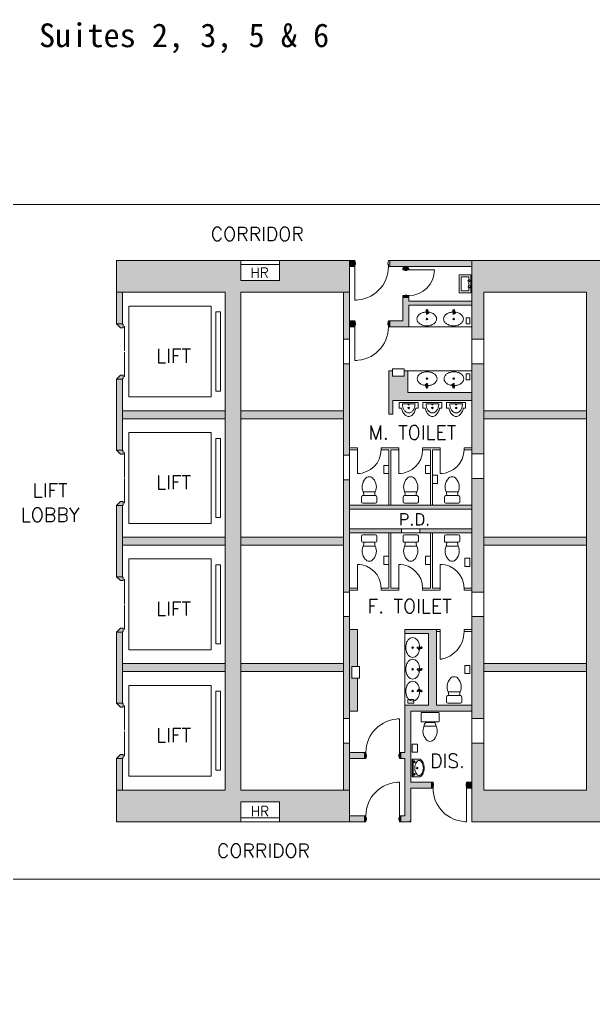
# Model space of a CAD drawing. Header units: millimetres. Extents: x 285006 to 3037698, y -2820855 to 192241.
# Drawn here: x 322630 to 337158, y 152907 to 177779 of the extents above; entities that cross this region are included whole.
import ezdxf
from ezdxf.enums import TextEntityAlignment as Align

# ---------------------------------------------------------------- set-up
doc = ezdxf.new("R2010")
doc.units = ezdxf.units.MM
for name, color, linetype, lineweight in [('01-Text', 7, 'Continuous', 5), ('01-Toilet', 7, 'Continuous', 5), ('01-Wall Hatch', 9, 'Continuous', 5), ('ADS-A1', 7, 'Continuous', 5), ('ADS-A5', 7, 'Continuous', 5), ('AFL-A1', 7, 'Continuous', 5), ('AHT-C', 7, 'Continuous', 5), ('APD-A1', 7, 'Continuous', 5), ('AST-A2', 7, 'Continuous', 5), ('AWP-A1', 7, 'Continuous', 5), ('AWP-A2', 7, 'Continuous', 5), ('Suite', 7, 'Continuous', 15), ('WINDOW-1500$0$AFL-A1', 7, 'Continuous', 5)]:
    doc.layers.add(name, color=color, linetype=linetype, lineweight=lineweight)
doc.styles.add('TXT3', font='romans.shx', dxfattribs={"height": 270})

# ---------------------------------------------------------------- blocks, each defined once
blk = doc.blocks.new('A$C19C8596E')
at = {"layer": 'APD-A1'}
for p, q in [((216, 303, 0), (231, 304, 0)), ((255, 329, 0), (255, 344, 0)), ((257, 264, 0), (256, 279, 0)), ((281, 305, 0), (296, 305, 0)), ((220, 153, 0), (235, 154, 0)), ((259, 179, 0), (259, 194, 0)), ((261, 114, 0), (260, 129, 0)), ((285, 155, 0), (300, 155, 0))]:
    blk.add_line(p, q, dxfattribs=at)
at = {"layer": 'APD-A1', "elevation": 0}
for points in [[(300, 0), (0, 0), (0, 450), (300, 450)], [(250, 50), (50, 50), (50, 400), (250, 400)]]:
    blk.add_lwpolyline(points, close=True, dxfattribs=at)
at = {"layer": 'APD-A1'}
for centre in [(256, 304, 0), (260, 154, 0)]:
    blk.add_circle(centre, 25, dxfattribs=at)
blk = doc.blocks.new('BASIN')
at = {"layer": 'APD-A1'}
for p, q in [((-19, 228), (-45, 155)), ((-18, 212), (-34, 171)), ((-30, 141), (-29, 141)), ((-24, 157), (-23, 156)), ((14, 14), (-14, -14)), ((14, -14), (-14, 14)), ((-9, 143), (19, 215)), ((-8, 161), (7, 203))]:
    blk.add_line(p, q, dxfattribs=at)
for points in [[(5, -172, -0.07067), (-94, -158, -0.082314), (-172, -121, -0.106842), (-228, -61, -0.13438), (-245, 3, -0.13438), (-228, 66, -0.106842), (-172, 126, -0.082314), (-94, 163, -0.040546), (-38, 175, -0.07067)], [(-32, 176, -0.009858), (-18, 177, -0.07067)], [(-19, 208), (-17, 155, 0.414214)], [(-16, 140), (-15, 130, 0.414214), (-5, 120), (5, 120, 0.414214), (15, 130)], [(18, 177, -0.061623), (104, 163, -0.082314), (182, 126, -0.106842), (238, 66, -0.13438), (255, 3, -0.13438), (238, -61, -0.106842), (182, -121, -0.082314), (104, -158, -0.07067), (5, -172, -0.07067)]]:
    blk.add_lwpolyline(points, format="xyb", dxfattribs=at)
blk.add_lwpolyline([(15, 130), (20, 222)], dxfattribs=at)
for centre, radius in [((0, 222), 20), ((0, 0), 20), ((0, 0), 15)]:
    blk.add_circle(centre, radius, dxfattribs=at)
for centre, radius, start, end in [((-24, 162), 21.9, 198.0898, 253.4623), ((-24, 167), 10, 158.8749, 239.2527), ((-19, 177), 21.2, 239.2527, 253.703), ((-21, 160), 21.1, 247.8647, 304.2934), ((-16, 175), 19.8, 248.0538, 263.1518), ((-17, 165), 10, 263.1518, 340.4126)]:
    blk.add_arc(centre, radius, start, end, dxfattribs=at)
blk = doc.blocks.new('A$C41DF6476')
at = {"layer": 'APD-A1', "xscale": -1, "rotation": 180}
blk.add_blockref('BASIN', (245, 242), dxfattribs=at)
blk = doc.blocks.new('A$C7D5C4FDC')
at = {"layer": 'APD-A1'}
for p, q in [((0, 637), (0, 513)), ((355, 670), (33, 670)), ((355, 670), (33, 670)), ((388, 513), (388, 637)), ((33, 480), (355, 480))]:
    blk.add_line(p, q, dxfattribs=at)
blk.add_lwpolyline([(348, 384), (194, 384), (40, 384, 0.297696), (93, 54, 0.251829), (194, 0, 0.251829), (295, 54, 0.297696)], format="xyb", close=True, dxfattribs=at)
for centre, radius, start, end in [((33, 637), 33, 90.0014, 180.0014), ((33, 513), 33, 180.0014, 270.0014), ((355, 637), 33, 0.0014, 90.0014), ((355, 513), 33, 270.0014, 0.0014), ((-130, 457), 186, 336.801, 7.1903), ((518, 457), 186, 172.8097, 203.199)]:
    blk.add_arc(centre, radius, start, end, dxfattribs=at)
blk = doc.blocks.new('A$C2E292168')
at = {"layer": 'APD-A1'}
for p, q in [((0, 0), (0, 450)), ((173, 450, 0), (0, 450, 0)), ((0, 450, 0), (173, 450, 0)), ((20, 450), (0, 450)), ((20, 0), (20, 450)), ((24, 385), (83, 385)), ((55, 416), (55, 357)), ((173, 0, 0), (0, 0, 0)), ((0, 0, 0), (173, 0, 0)), ((20, 0), (0, 0)), ((24, 65), (83, 65)), ((55, 34), (55, 93))]:
    blk.add_line(p, q, dxfattribs=at)
blk.add_lwpolyline([(65, 225, 0.057614), (74, 149, 0.071291), (96, 91, 0.10639), (135, 47, 0.159314), (173, 35, 0.159314), (210, 47, 0.10639), (249, 91, 0.071291), (271, 149, 0.057614), (280, 225, 0.057614), (271, 301, 0.071291), (249, 359, 0.10639), (210, 403, 0.159314), (173, 415, 0.159314), (135, 403, 0.10639), (96, 359, 0.071291), (74, 301, 0.057614)], format="xyb", close=True, dxfattribs=at)
blk.add_lwpolyline([(173, 0, 0.159125), (217, 14, 0.106409), (263, 66, 0.071371), (290, 135, 0.057701), (300, 225, 0.057701), (290, 315, 0.071371), (263, 384, 0.106409), (217, 436, 0.159125), (173, 450, 0.159125)], format="xyb", dxfattribs=at)
for centre, radius in [((54, 385), 13.4), ((54, 65), 13.4), ((125, 225), 18), ((125, 225), 13.7)]:
    blk.add_circle(centre, radius, dxfattribs=at)
blk = doc.blocks.new('A$C45006C29')
at = {"layer": 'APD-A1'}
for p, q in [((215, 500), (215, 480)), ((240, 500), (240, 480)), ((119, 480), (336, 480))]:
    blk.add_line(p, q, dxfattribs=at)
at = {"layer": 'APD-A1', "elevation": 0}
blk.add_lwpolyline([(10, 500), (445, 500, 0.414214), (455, 510), (455, 720, 0.414214), (445, 730), (10, 730, 0.414214), (0, 720), (0, 510, 0.414214)], format="xyb", close=True, dxfattribs=at)
at = {"layer": 'APD-A1'}
blk.add_lwpolyline([(381, 384), (227, 384), (74, 384, 0.297696), (127, 54, 0.251829), (227, 0, 0.251829), (328, 54, 0.297696)], format="xyb", close=True, dxfattribs=at)
for centre, start, end in [((246, 362), 137.051, 172.719), ((209, 362), 7.281, 42.949)]:
    blk.add_arc(centre, 174, start, end, dxfattribs=at)
blk = doc.blocks.new('_KTE-UR1')
for p, q in [((-240, 0), (240, 0)), ((240, 0), (240, -150)), ((-240, 0), (-240, -150)), ((-240, -150), (-182, -150)), ((-159, -40), (159, -40)), ((-13, -40), (-13, -65)), ((-13, -65), (12, -65)), ((12, -40), (12, -65)), ((182, -150), (240, -150))]:
    blk.add_line(p, q)
for points in [[(-182, -150, 0.060858), (-146, -245, 0.105412), (-75, -329, 0.167311), (0, -355, 0.167311), (75, -329, 0.105412), (146, -245, 0.060858), (182, -150, 0.060858)], [(-159, -40, 0.067598), (-147, -126, 0.079923), (-115, -195, 0.107111), (-61, -248, 0.139644), (0, -265, 0.139644), (61, -248, 0.107111), (115, -195, 0.079923), (147, -126, 0.067598), (159, -40, 0.067598)]]:
    blk.add_lwpolyline(points, format="xyb")
for radius in [20, 15]:
    blk.add_circle((0, -140), radius)

msp = doc.modelspace()

# ---------------------------------------------------------------- hatches: boundary and pattern name
at = {"layer": '01-Wall Hatch'}
h = msp.add_hatch(color=256, dxfattribs=at)
h.paths.add_polyline_path([(306303.1, 156660.2, 1), (307803.1, 156660.2, 1)])
h.paths.add_polyline_path([(317558.1, 148020.2, 1), (315308.1, 148020.2, 1)])
h.paths.add_polyline_path([(328683.1, 148020.2, 1), (327383.1, 148020.2, 1)])
h.paths.add_polyline_path([(302733.1, 161510.2, 1), (304233.1, 161510.2, 1)])
h.paths.add_polyline_path([(321033.4, 160187.3), (321397.7, 160187.3), (321397.7, 160457.3), (321033.4, 160457.3)], flags=9)
h.paths.add_polyline_path([(332145.8, 162006.4), (332348.2, 162006.4), (332348.2, 162156.4), (332145.8, 162156.4)], flags=9)
h.paths.add_polyline_path([(333407.2, 159865.6), (333609.6, 159865.6), (333609.6, 160015.6), (333407.2, 160015.6)], flags=9)
h.paths.add_polyline_path([(326472.1, 176485.1), (328861.3, 176485.1), (328861.3, 177160.1), (326472.1, 177160.1)], flags=9)
h.paths.add_polyline_path([(321099.4, 168710.4), (321618.5, 168710.4), (321618.5, 169010.4), (321099.4, 169010.4)], flags=9)
h.paths.add_polyline_path([(319960.5, 167714.5), (320479.6, 167714.5), (320479.6, 168014.5), (319960.5, 168014.5)], flags=9)
h.paths.add_polyline_path([(315340.8, 166770.6), (315859.9, 166770.6), (315859.9, 167070.6), (315340.8, 167070.6)], flags=9)
h.paths.add_polyline_path([(326472.1, 152472.1), (328861.3, 152472.1), (328861.3, 153147.1), (326472.1, 153147.1)], flags=9)
for points in [[(328233.1, 171680.2), (325083.1, 171680.2), (325083.1, 170880.2), (327833.1, 170880.2), (327833.1, 158280.2), (325083.1, 158280.2), (325083.1, 157480.2), (328233.1, 157480.2), (328233.1, 157980.2), (329208.1, 157980.2), (329208.1, 157480.2), (330983.1, 157480.2), (330983.1, 158280.2), (328233.1, 158280.2), (328233.1, 170880.2), (330983.1, 170880.2), (330983.1, 171680.2), (329208.1, 171680.2), (329208.1, 171180.2), (328233.1, 171180.2)], [(337333.1, 171680.2), (334083.1, 171680.2), (334083.1, 169690.2), (334216.9, 169690.2), (334383.1, 169690.2), (334383.1, 170880.2), (336983.1, 170880.2), (336983.1, 158280.2), (334383.1, 158280.2), (334383.1, 159470.2), (334083.1, 159470.2), (334083.1, 157480.2), (337333.1, 157480.2)], [(332483.1, 171480.1), (332333.1, 171480.1), (332333.1, 171445.1), (332393.1, 171430.1), (332433.1, 171430.1), (332433.1, 171445.1), (332483.1, 171445.1)], [(334083.1, 170655.2), (332483.1, 170655.2), (332483.1, 170750.1), (332336.4, 170750.1), (332333.1, 170746.8), (332333.1, 170155), (332003.1, 170155), (332003.1, 170005), (332483.1, 170005), (332483.1, 170555.2), (334083.1, 170555.2)], [(332433.1, 170810.1), (332393.1, 170810.1), (332333.1, 170795.1), (332333.1, 170760.1), (332483.1, 170760.1), (332483.1, 170795.1), (332433.1, 170795.1)], [(331083.1, 170155), (330983.1, 170155), (330983.1, 170005), (331083.1, 170005)], [(331118.1, 170155), (331083.1, 170155), (331083.1, 170005), (331118.1, 170005), (331118.1, 170055), (331133.1, 170055), (331133.1, 170095)], [(332003.1, 170155), (331968.1, 170155), (331953.1, 170095), (331953.1, 170055), (331968.1, 170055), (331968.1, 170005), (332003.1, 170005)], [(334083.1, 168142), (334083.1, 168342), (332458.1, 168342), (332458.1, 168892), (332370.6, 168892), (332370.6, 168755), (332070.6, 168755), (332070.6, 168892), (331983.1, 168892), (331983.1, 167792), (332083.1, 167792), (332083.1, 168142)], [(332768.1, 164792), (332768.1, 164892), (334083.1, 164892), (334083.1, 164792)], [(330983.1, 162342), (331183.1, 162342), (331183.1, 161411.2), (331046.1, 161411.2), (331046.1, 161111.2), (331183.1, 161111.2), (331183.1, 160280.2), (330983.1, 160280.2)], [(332533.1, 160280.2), (334083.1, 160280.2), (334083.1, 160430.2), (333183.1, 160430.2), (333183.1, 162342), (332383.1, 162342), (332383.1, 162242), (332983.1, 162242), (332983.1, 160430.2), (332383.1, 160430.2), (332383.1, 159230.2), (332283.1, 159230.2), (332283.1, 159080.2), (332383.1, 159080.2), (332383.1, 157630.2), (332283.1, 157630.2), (332283.1, 157480.2), (332533.1, 157480.2), (332533.1, 158330.2), (333063.1, 158330.2), (333063.1, 158480.2), (332533.1, 158480.2)], [(332983.1, 160430.2), (332983.1, 162242), (332383.1, 162242), (332383.1, 162342), (333183.1, 162342), (333183.1, 160430.2)], [(330983.1, 159470.2), (330833.1, 159470.2), (330833.1, 158280.2), (330983.1, 158280.2)], [(330983.1, 159080.2), (331363.1, 159080.2), (331363.1, 159230.2), (330983.1, 159230.2)], [(331413.1, 159180.2), (331398.1, 159180.2), (331398.1, 159230.2), (331363.1, 159230.2), (331363.1, 159080.2), (331398.1, 159080.2), (331413.1, 159140.2)], [(332283.1, 159230.2), (332248.1, 159230.2), (332248.1, 159180.2), (332233.1, 159180.2), (332233.1, 159140.2), (332248.1, 159080.2), (332283.1, 159080.2)], [(325233.1, 159080.2), (325083.1, 159080.2), (325083.1, 158280.2), (325233.1, 158280.2)], [(333098.1, 158480.2), (333063.1, 158480.2), (333063.1, 158330.2), (333098.1, 158330.2), (333098.1, 158380.2), (333113.1, 158380.2), (333113.1, 158420.2)], [(333983.1, 158480.2), (333948.1, 158480.2), (333933.1, 158420.2), (333933.1, 158380.2), (333948.1, 158380.2), (333948.1, 158330.2), (333983.1, 158330.2)], [(333983.1, 158330.2), (334083.1, 158330.2), (334083.1, 158480.2), (333983.1, 158480.2)], [(330983.1, 157630.2), (331363.1, 157630.2), (331363.1, 157480.2), (330983.1, 157480.2)], [(331413.1, 157580.2), (331398.1, 157580.2), (331398.1, 157630.2), (331363.1, 157630.2), (331363.1, 157480.2), (331398.1, 157480.2), (331413.1, 157540.2)], [(332283.1, 157630.2), (332248.1, 157630.2), (332248.1, 157580.2), (332233.1, 157580.2), (332233.1, 157540.2), (332248.1, 157480.2), (332283.1, 157480.2)]]:
    msp.add_hatch(color=256, dxfattribs=at).paths.add_polyline_path(points)
h = msp.add_hatch(color=256, dxfattribs=at)
h.paths.add_polyline_path([(331083.1, 171680.1), (330983.1, 171680.2), (330983.1, 171530.1), (331083.1, 171530.1)])
h.paths.add_polyline_path([(331133.1, 171620.2), (331118.1, 171680.2), (331083.1, 171680.2), (331083.1, 171530.2), (331118.1, 171530.2), (331118.1, 171580.2), (331133.1, 171580.2)])
h = msp.add_hatch(color=256, dxfattribs=at)
h.paths.add_polyline_path([(334083.1, 171680.2), (332003.1, 171680.2), (332003.1, 171530.2), (334083.1, 171530.2)])
h.paths.add_polyline_path([(332003.1, 171680.2), (331968.1, 171680.2), (331953.1, 171620.2), (331953.1, 171580.2), (331968.1, 171580.2), (331968.1, 171530.2), (332003.1, 171530.2)])
h = msp.add_hatch(color=256, dxfattribs=at)
h.paths.add_polyline_path([(327833.1, 167880.2), (325233.1, 167880.2), (325233.1, 167680.2), (327833.1, 167680.2)])
h.paths.add_polyline_path([(327833.1, 164680.2), (325233.1, 164680.2), (325233.1, 164480.2), (327833.1, 164480.2)])
h.paths.add_polyline_path([(325233.1, 165480.2), (325083.1, 165480.2), (325083.1, 163680.2), (325233.1, 163680.2)])
h.paths.add_polyline_path([(325233.1, 168680.2), (325083.1, 168680.2), (325083.1, 166880.2), (325233.1, 166880.2)])
h.paths.add_polyline_path([(325233.1, 170880.2), (325083.1, 170880.2), (325083.1, 170080.2), (325233.1, 170080.2)])
h.paths.add_polyline_path([(327833.1, 161480.2), (325233.1, 161480.2), (325233.1, 161280.2), (327833.1, 161280.2)])
h.paths.add_polyline_path([(325233.1, 162280.2), (325083.1, 162280.2), (325083.1, 160480.2), (325233.1, 160480.2)])
h = msp.add_hatch(color=256, dxfattribs=at)
h.paths.add_polyline_path([(330983.1, 170880.2), (330833.1, 170880.2), (330833.1, 169690.2), (330983.1, 169690.2)])
h.paths.add_polyline_path([(330983.1, 169070.2), (330833.1, 169070.2), (330833.1, 166755.2), (330983.1, 166755.2)])
h.paths.add_polyline_path([(330983.1, 166135.2), (330833.1, 166135.2), (330833.1, 163290.2), (330983.1, 163290.2)])
h.paths.add_polyline_path([(330983.1, 162670.2), (330833.1, 162670.2), (330833.2, 160090.2), (330983.1, 160090.2)])
h = msp.add_hatch(color=256, dxfattribs=at)
h.paths.add_polyline_path([(325233.1, 170080.2), (325083.1, 170080.2), (325183.1, 169980.2), (325253.1, 169980.2), (325253.1, 170060.2)])
h.paths.add_polyline_path([(325253.1, 168780.2), (325183.1, 168780.2), (325083.1, 168680.2), (325233.1, 168680.2), (325253.1, 168700.2)])
h = msp.add_hatch(color=256, dxfattribs=at)
h.paths.add_polyline_path([(334383.1, 169070.2), (334083.1, 169070.2), (334083.1, 166790.2), (334216.9, 166790.2), (334383.1, 166790.2)])
h.paths.add_polyline_path([(334383.1, 166170.2), (334083.1, 166170.2), (334083.1, 163290.2), (334383.1, 163290.2)])
h.paths.add_polyline_path([(334383.1, 162670.2), (334083.1, 162670.2), (334083.1, 160090.2), (334226.9, 160090.2), (334383.1, 160090.2)])
h.paths.add_polyline_path([(336983.1, 161480.2), (334383.1, 161480.2), (334383.1, 161280.2), (336983.1, 161280.2)])
h.paths.add_polyline_path([(336983.1, 164680.2), (334383.1, 164680.2), (334383.1, 164480.2), (336983.1, 164480.2)])
h.paths.add_polyline_path([(336983.1, 167880.2), (334383.1, 167880.2), (334383.1, 167680.2), (336983.1, 167680.2)])
h = msp.add_hatch(color=256, dxfattribs=at)
h.paths.add_polyline_path([(330833.1, 167880.2), (328233.1, 167880.2), (328233.1, 167680.2), (330833.1, 167680.2)])
h.paths.add_polyline_path([(330833.1, 164680.2), (328233.1, 164680.2), (328233.1, 164480.2), (330833.1, 164480.2)])
h.paths.add_polyline_path([(330833.1, 161480.2), (328233.1, 161480.2), (328233.1, 161280.2), (330833.1, 161280.2)])
h = msp.add_hatch(color=256, dxfattribs=at)
h.paths.add_polyline_path([(325253.1, 166860.2), (325233.1, 166880.2), (325083.1, 166880.2), (325183.1, 166780.2), (325253.1, 166780.2)])
h.paths.add_polyline_path([(325253.1, 165580.2), (325183.1, 165580.2), (325083.1, 165480.2), (325233.1, 165480.2), (325253.1, 165500.2)])
h = msp.add_hatch(color=256, dxfattribs=at)
h.paths.add_polyline_path([(334083.1, 165492), (330983.1, 165492), (330983.1, 165392), (334083.1, 165392)])
h.paths.add_polyline_path([(332298.1, 164892), (330983.1, 164892), (330983.1, 164792), (332298.1, 164792)])
h = msp.add_hatch(color=256, dxfattribs=at)
h.paths.add_polyline_path([(325233.1, 163680.2), (325083.1, 163680.2), (325183.1, 163580.2), (325253.1, 163580.2), (325253.1, 163660.2)])
h.paths.add_polyline_path([(325253.1, 162380.2), (325183.1, 162380.2), (325083.1, 162280.2), (325233.1, 162280.2), (325253.1, 162300.2)])
h = msp.add_hatch(color=256, dxfattribs=at)
h.paths.add_polyline_path([(325253.1, 160460.2), (325233.1, 160480.2), (325083.1, 160480.2), (325183.1, 160380.2), (325253.1, 160380.2)])
h.paths.add_polyline_path([(325253.1, 159180.2), (325183.1, 159180.2), (325083.1, 159080.2), (325233.1, 159080.2), (325253.1, 159100.2)])

# ---------------------------------------------------------------- linework, layer by layer
msp.add_lwpolyline([(311256.7, 175572.7, -0.3780877), (321694.8, 184782.2), (334371.1, 184782.2, -0.3780877), (344809.1, 175572.7, -1.1334008)], format="xyb")
for centre, radius, start, end in [((334371.1, 174262.2), 10270, 6.08122, 90.00002), ((334371.1, 154898.2), 10270, 269.99998, 353.91878), ((334371.1, 154898.2), 10520, 270, 352.84395)]:
    msp.add_arc(centre, radius, start, end)
at = {"layer": '01-Toilet'}
for p, q in [((332483.1, 170005), (334083.1, 170005)), ((332458.1, 168892), (334083.1, 168892)), ((330983.1, 166942), (331183.1, 166942)), ((331183.1, 166892), (330983.1, 166892)), ((331183.1, 166942), (331183.1, 166892)), ((331183.1, 166892), (331183.1, 166292)), ((332233.1, 166892), (332233.1, 166292)), ((333283.1, 166892), (333283.1, 166292)), ((331183.1, 166292), (331233.1, 166292)), ((332233.1, 166292), (332283.1, 166292)), ((333283.1, 166292), (333333.1, 166292)), ((331183.1, 163392), (331183.1, 163992)), ((331183.1, 163992), (331233.1, 163992)), ((332233.1, 163392), (332233.1, 163992)), ((332233.1, 163992), (332283.1, 163992)), ((333283.1, 163392), (333283.1, 163992)), ((333283.1, 163992), (333333.1, 163992)), ((331183.1, 163392), (330983.1, 163392)), ((330983.1, 163342), (331183.1, 163342)), ((331183.1, 163342), (331183.1, 163392)), ((332383.1, 162242), (332383.1, 160430.2))]:
    msp.add_line(p, q, dxfattribs=at)
for points in [[(334033.1, 170080), (333939.6, 170080), (333939.6, 170230), (334033.1, 170230)], [(334033.1, 168817), (333939.6, 168817), (333939.6, 168667), (334033.1, 168667)], [(331854.1, 166292), (331983.1, 166292), (331983.1, 166497.7), (331854.1, 166497.7)], [(332904.1, 166292), (333033.1, 166292), (333033.1, 166497.7), (332904.1, 166497.7)], [(333083.1, 166041.8), (333212.1, 166041.8), (333212.1, 166247.5), (333083.1, 166247.5)], [(331854.1, 163992), (331983.1, 163992), (331983.1, 164197.7), (331854.1, 164197.7)], [(332904.1, 163992), (333033.1, 163992), (333033.1, 164197.7), (332904.1, 164197.7)], [(333904.1, 163942), (334033.1, 163942), (334033.1, 164147.7), (333904.1, 164147.7)], [(333904.1, 161230.2), (334033.1, 161230.2), (334033.1, 161435.9), (333904.1, 161435.9)], [(332608.1, 160480.2), (332608.1, 160573.7), (332458.1, 160573.7), (332458.1, 160480.2)], [(332573.1, 159239.5), (332702.1, 159239.5), (332702.1, 159445.2), (332573.1, 159445.2)]]:
    msp.add_lwpolyline(points, close=True, dxfattribs=at)
for points in [[(332033.1, 165492), (331983.1, 165492), (331983.1, 166892), (331783.1, 166892), (331783.1, 166942), (332233.1, 166942), (332233.1, 166892), (332033.1, 166892), (332033.1, 165492)], [(333083.1, 165492), (333033.1, 165492), (333033.1, 166892), (332833.1, 166892), (332833.1, 166942), (333283.1, 166942), (333283.1, 166892), (333083.1, 166892), (333083.1, 165492)], [(334083.1, 166892), (333883.1, 166892), (333883.1, 166942), (334083.1, 166942)], [(332033.1, 164792), (331983.1, 164792), (331983.1, 163392), (331783.1, 163392), (331783.1, 163342), (332233.1, 163342), (332233.1, 163392), (332033.1, 163392), (332033.1, 164792)], [(333083.1, 164792), (333033.1, 164792), (333033.1, 163392), (332833.1, 163392), (332833.1, 163342), (333283.1, 163342), (333283.1, 163392), (333083.1, 163392), (333083.1, 164792)], [(334083.1, 163392), (333883.1, 163392), (333883.1, 163342), (334083.1, 163342)]]:
    msp.add_lwpolyline(points, dxfattribs=at)
for centre, start, end in [((331183.1, 166892), 270.00133, 359.99867), ((332233.1, 166892), 270.00133, 359.99867), ((333283.1, 166892), 270.00133, 359.99867), ((331183.1, 163392), 0.00133, 89.99867), ((332233.1, 163392), 0.00133, 89.99867), ((333283.1, 163392), 0.00133, 89.99867)]:
    msp.add_arc(centre, 600, start, end, dxfattribs=at)
at = {"layer": '01-Wall Hatch'}
for points in [[(332333.1, 171480.1), (332333.1, 171530.2), (332483.1, 171480.1), (332483.1, 171530.2)], [(332333.1, 170760.1), (332333.1, 170750.1), (332483.1, 170760.1), (332483.1, 170750.1)]]:
    msp.add_solid(points, dxfattribs=at)
at = {"layer": 'ADS-A1'}
for p, q in [((328233.1, 171680.2), (329208.1, 171680.2)), ((328233.1, 171580.2), (329208.1, 171580.2)), ((331118.1, 171530.2), (331118.1, 170680.2)), ((332483.1, 171445.1), (333133.1, 171445.1)), ((331118.1, 170680.2), (331165.1, 170680.2)), ((331118.1, 170005), (331118.1, 169155)), ((331118.1, 169155), (331165.1, 169155)), ((332248.1, 160080.2), (332201.1, 160080.2)), ((332248.1, 159230.2), (332248.1, 160080.2)), ((332248.1, 158480.2), (332201.1, 158480.2)), ((332248.1, 157630.2), (332248.1, 158480.2)), ((333948.1, 158330.2), (333948.1, 157480.2)), ((328233.1, 157580.2), (329208.1, 157580.2)), ((328233.1, 157480.2), (329208.1, 157480.2)), ((333948.1, 157480.2), (333901.1, 157480.2))]:
    msp.add_line(p, q, dxfattribs=at)
for points in [[(331133.1, 171580.2), (331133.1, 171620.2), (331118.1, 171680.2), (331083.1, 171680.2), (331083.1, 171530.2), (331118.1, 171530.2), (331118.1, 171580.2)], [(331953.1, 171580.2), (331953.1, 171620.2), (331968.1, 171680.2), (332003.1, 171680.2), (332003.1, 171530.2), (331968.1, 171530.2), (331968.1, 171580.2)], [(332433.1, 171430.1), (332393.1, 171430.1), (332333.1, 171445.1), (332333.1, 171480.1), (332483.1, 171480.1), (332483.1, 171445.1), (332433.1, 171445.1)], [(332433.1, 170810.1), (332393.1, 170810.1), (332333.1, 170795.1), (332333.1, 170760.1), (332483.1, 170760.1), (332483.1, 170795.1), (332433.1, 170795.1)], [(331133.1, 170055), (331133.1, 170095), (331118.1, 170155), (331083.1, 170155), (331083.1, 170005), (331118.1, 170005), (331118.1, 170055)], [(331953.1, 170055), (331953.1, 170095), (331968.1, 170155), (332003.1, 170155), (332003.1, 170005), (331968.1, 170005), (331968.1, 170055)], [(331413.1, 159180.2), (331413.1, 159140.2), (331398.1, 159080.2), (331363.1, 159080.2), (331363.1, 159230.2), (331398.1, 159230.2), (331398.1, 159180.2)], [(332233.1, 159180.2), (332233.1, 159140.2), (332248.1, 159080.2), (332283.1, 159080.2), (332283.1, 159230.2), (332248.1, 159230.2), (332248.1, 159180.2)], [(333113.1, 158380.2), (333113.1, 158420.2), (333098.1, 158480.2), (333063.1, 158480.2), (333063.1, 158330.2), (333098.1, 158330.2), (333098.1, 158380.2)], [(333933.1, 158380.2), (333933.1, 158420.2), (333948.1, 158480.2), (333983.1, 158480.2), (333983.1, 158330.2), (333948.1, 158330.2), (333948.1, 158380.2)], [(331413.1, 157580.2), (331413.1, 157540.2), (331398.1, 157480.2), (331363.1, 157480.2), (331363.1, 157630.2), (331398.1, 157630.2), (331398.1, 157580.2)], [(332233.1, 157580.2), (332233.1, 157540.2), (332248.1, 157480.2), (332283.1, 157480.2), (332283.1, 157630.2), (332248.1, 157630.2), (332248.1, 157580.2)]]:
    msp.add_lwpolyline(points, close=True, dxfattribs=at)
for centre, radius, start, end in [((331118.1, 171530.2), 850, 270, 0), ((332483.1, 171445.1), 650, 270, 0), ((331118.1, 170005), 850, 270, 0), ((332248.1, 159230.2), 850, 90, 180), ((332248.1, 157630.2), 850, 90, 180), ((333948.1, 158330.2), 850, 180, 270)]:
    msp.add_arc(centre, radius, start, end, dxfattribs=at)
at = {"layer": 'ADS-A5'}
for p, q in [((325283.1, 169395.2), (325283.1, 170020.2)), ((325283.1, 168740.2), (325283.1, 169365.2)), ((325283.1, 166195.2), (325283.1, 166820.2)), ((325283.1, 165540.2), (325283.1, 166165.2)), ((325283.1, 162995.2), (325283.1, 163620.2)), ((325283.1, 162340.2), (325283.1, 162965.2)), ((325283.1, 159795.2), (325283.1, 160420.2)), ((325283.1, 159140.2), (325283.1, 159765.2))]:
    msp.add_line(p, q, dxfattribs=at)
for points in [[(327483.1, 170530.2), (327483.1, 168230.2), (325393.1, 168230.2), (325393.1, 170530.2), (327483.1, 170530.2)], [(327718.1, 170380.2), (327718.1, 168380.2), (327598.1, 168380.2), (327598.1, 170380.2), (327718.1, 170380.2)], [(325233.1, 170080.2), (325253.1, 170060.2), (325253.1, 169980.2), (325183.1, 169980.2), (325083.1, 170080.2)], [(325233.1, 168680.2), (325253.1, 168700.2), (325253.1, 168780.2), (325183.1, 168780.2), (325083.1, 168680.2)], [(327483.1, 167330.2), (327483.1, 165030.2), (325393.1, 165030.2), (325393.1, 167330.2), (327483.1, 167330.2)], [(327718.1, 167180.2), (327718.1, 165180.2), (327598.1, 165180.2), (327598.1, 167180.2), (327718.1, 167180.2)], [(325233.1, 166880.2), (325253.1, 166860.2), (325253.1, 166780.2), (325183.1, 166780.2), (325083.1, 166880.2)], [(325233.1, 165480.2), (325253.1, 165500.2), (325253.1, 165580.2), (325183.1, 165580.2), (325083.1, 165480.2)], [(327483.1, 164130.2), (327483.1, 161830.2), (325393.1, 161830.2), (325393.1, 164130.2), (327483.1, 164130.2)], [(327718.1, 163980.2), (327718.1, 161980.2), (327598.1, 161980.2), (327598.1, 163980.2), (327718.1, 163980.2)], [(325233.1, 163680.2), (325253.1, 163660.2), (325253.1, 163580.2), (325183.1, 163580.2), (325083.1, 163680.2)], [(325233.1, 162280.2), (325253.1, 162300.2), (325253.1, 162380.2), (325183.1, 162380.2), (325083.1, 162280.2)], [(327483.1, 160930.2), (327483.1, 158630.2), (325393.1, 158630.2), (325393.1, 160930.2), (327483.1, 160930.2)], [(327718.1, 160780.2), (327718.1, 158780.2), (327598.1, 158780.2), (327598.1, 160780.2), (327718.1, 160780.2)], [(325233.1, 160480.2), (325253.1, 160460.2), (325253.1, 160380.2), (325183.1, 160380.2), (325083.1, 160480.2)], [(325233.1, 159080.2), (325253.1, 159100.2), (325253.1, 159180.2), (325183.1, 159180.2), (325083.1, 159080.2)]]:
    msp.add_lwpolyline(points, dxfattribs=at)
at = {"layer": 'AFL-A1'}
for p, q in [((330833.1, 169690.2), (330833.1, 169070.2)), ((330833.1, 169665.2), (330833.1, 169095.2)), ((330983.1, 169690.2), (330983.1, 169070.2)), ((334083.1, 169690.2), (334083.1, 169070.2)), ((334383.1, 169690.2), (334383.1, 169070.2)), ((330833.1, 166755.2), (330833.1, 166135.2)), ((330983.1, 166755.2), (330983.1, 166135.2)), ((334083.1, 166790.2), (334083.1, 166170.2)), ((334383.1, 166790.2), (334383.1, 166170.2)), ((330833.1, 166445.2), (330833.1, 166415.8)), ((332298.1, 164892), (332768.1, 164892)), ((332298.1, 164792), (332768.1, 164792)), ((330833.1, 163290.2), (330833.1, 162670.2)), ((330983.1, 163290.2), (330983.1, 162670.2)), ((334083.1, 163290.2), (334083.1, 162670.2)), ((334383.1, 163290.2), (334383.1, 162670.2)), ((330833.1, 160090.2), (330833.1, 159470.2)), ((330983.1, 160090.2), (330983.1, 159470.2)), ((334083.1, 160090.2), (334083.1, 159470.2)), ((334383.1, 160090.2), (334383.1, 159470.2))]:
    msp.add_line(p, q, dxfattribs=at)
for points in [[(327833.1, 167680.2), (327833.1, 167880.2), (325233.1, 167880.2), (325233.1, 167680.2), (327833.1, 167680.2)], [(328233.1, 167680.2), (328233.1, 167880.2), (330833.1, 167880.2), (330833.1, 167680.2), (328233.1, 167680.2)], [(334383.1, 167680.2), (334383.1, 167880.2), (336983.1, 167880.2), (336983.1, 167680.2), (334383.1, 167680.2)], [(334383.1, 167680.2), (334383.1, 167880.2), (336983.1, 167880.2), (336983.1, 167680.2), (334383.1, 167680.2)], [(327833.1, 164480.2), (327833.1, 164680.2), (325233.1, 164680.2), (325233.1, 164480.2), (327833.1, 164480.2)], [(328233.1, 164480.2), (328233.1, 164680.2), (330833.1, 164680.2), (330833.1, 164480.2), (328233.1, 164480.2)], [(334383.1, 164480.2), (334383.1, 164680.2), (336983.1, 164680.2), (336983.1, 164480.2), (334383.1, 164480.2)], [(327833.1, 161280.2), (327833.1, 161480.2), (325233.1, 161480.2), (325233.1, 161280.2), (327833.1, 161280.2)], [(328233.1, 161280.2), (328233.1, 161480.2), (330833.1, 161480.2), (330833.1, 161280.2), (328233.1, 161280.2)], [(334383.1, 161280.2), (334383.1, 161480.2), (336983.1, 161480.2), (336983.1, 161280.2), (334383.1, 161280.2)]]:
    msp.add_lwpolyline(points, dxfattribs=at)
at = {"layer": 'AHT-C'}
for p, q in [((332333.1, 170746.8), (332336.4, 170750.1)), ((332501.8, 157480.2), (332533.1, 157511.5))]:
    msp.add_line(p, q, dxfattribs=at)
at = {"layer": 'APD-A1'}
for p, q in [((333183.1, 162342), (333283.1, 162342)), ((333283.1, 162292), (333183.1, 162292)), ((333283.1, 162342), (333283.1, 162292)), ((333283.1, 162292), (333283.1, 161592)), ((333283.1, 161592), (333333.1, 161592))]:
    msp.add_line(p, q, dxfattribs=at)
for points in [[(332070.6, 168942), (332070.6, 168755), (332370.6, 168755), (332370.6, 168942)], [(331046.1, 161111.2), (331233.1, 161111.2), (331233.1, 161411.2), (331046.1, 161411.2)]]:
    msp.add_lwpolyline(points, close=True, dxfattribs=at)
msp.add_lwpolyline([(334083.1, 162292), (333883.1, 162292), (333883.1, 162342), (334083.1, 162342)], dxfattribs=at)
msp.add_arc((333190.7, 162278.3), 692.5, 277.66378, 1.13363, dxfattribs=at)
at = {"layer": 'AST-A2'}
for p, q in [((325083.1, 171680.2), (328233.1, 171680.2)), ((325083.1, 171680.2), (325083.1, 170880.2)), ((328233.1, 171680.2), (328233.1, 171180.2)), ((329208.1, 171680.2), (330983.1, 171680.2)), ((329208.1, 171679.4), (329208.1, 171180.2)), ((330983.1, 171680.2), (330983.1, 170880.2)), ((334083.1, 171680.2), (337333.1, 171680.2)), ((334083.1, 171680.2), (334083.1, 169690.2)), ((329208.1, 171180.2), (328233.1, 171180.2)), ((327833.1, 170880.2), (325083.1, 170880.2)), ((327833.1, 170880.2), (327833.1, 158280.2)), ((328233.1, 170880.2), (328233.1, 158280.2)), ((328233.1, 170880.2), (330983.1, 170880.2)), ((336983.1, 170880.2), (334383.1, 170880.2)), ((334383.1, 170880.2), (334383.1, 169690.2)), ((336983.1, 170880.2), (336983.1, 158280.2)), ((334083.1, 169690.2), (334383.1, 169690.2)), ((334083.1, 169070.2), (334083.1, 166790.2)), ((334083.1, 169070.2), (334383.1, 169070.2)), ((334383.1, 169070.2), (334383.1, 166790.2)), ((334083.1, 166790.2), (334383.1, 166790.2)), ((334083.1, 166170.2), (334083.1, 163290.2)), ((334083.1, 166170.2), (334383.1, 166170.2)), ((334383.1, 166170.2), (334383.1, 163290.2)), ((334083.1, 163290.2), (334383.1, 163290.2)), ((334083.1, 162670.2), (334083.1, 160090.2)), ((334083.1, 162670.2), (334383.1, 162670.2)), ((334383.1, 162670.2), (334383.1, 160090.2)), ((334083.1, 160090.2), (334383.1, 160090.2)), ((334083.1, 159470.2), (334383.1, 159470.2)), ((334083.1, 159470.2), (334083.1, 157480.2)), ((334383.1, 159470.2), (334383.1, 158280.2)), ((327833.1, 158280.2), (325083.1, 158280.2)), ((328233.1, 158280.2), (330983.1, 158280.2)), ((330983.1, 158280.2), (330983.1, 157480.2)), ((336983.1, 158280.2), (334383.1, 158280.2)), ((329208.1, 157980.2), (328233.1, 157980.2)), ((328233.1, 157980.2), (328233.1, 157480.2)), ((329208.1, 157480.2), (329208.1, 157980.2)), ((325083.1, 157480.2), (328233.1, 157480.2)), ((329208.1, 157480.2), (330983.1, 157480.2)), ((337333.1, 157480.2), (334083.1, 157480.2))]:
    msp.add_line(p, q, dxfattribs=at)
for points in [[(325083.1, 171680.2), (325083.1, 170880.2)], [(325083.1, 157480.2), (325083.1, 158280.2)]]:
    msp.add_lwpolyline(points, dxfattribs=at)
at = {"layer": 'AWP-A1'}
for p, q in [((325083.1, 170880.2), (325083.1, 170080.2)), ((325233.1, 170880.2), (325233.1, 170080.2)), ((330833.1, 170880.2), (330833.1, 169690.2)), ((330983.1, 170880.2), (330983.1, 169690.2)), ((325233.1, 170080.2), (325083.1, 170080.2)), ((330833.1, 169690.2), (330983.1, 169690.2)), ((330833.1, 169070.2), (330833.1, 166755.2)), ((330983.1, 169070.2), (330833.1, 169070.2)), ((330983.1, 169070.2), (330983.1, 166755.2)), ((325083.1, 168680.2), (325083.1, 166880.2)), ((325233.1, 168680.2), (325083.1, 168680.2)), ((325233.1, 168680.2), (325233.1, 166880.2)), ((325233.1, 166880.2), (325083.1, 166880.2)), ((330833.1, 166755.2), (330983.1, 166755.2)), ((330833.1, 166135.2), (330833.1, 163290.2)), ((330983.1, 166135.2), (330833.1, 166135.2)), ((330983.1, 166135.2), (330983.1, 163290.2)), ((325083.1, 165480.2), (325083.1, 163680.2)), ((325233.1, 165480.2), (325083.1, 165480.2)), ((325233.1, 165480.2), (325233.1, 163680.2)), ((325233.1, 163680.2), (325083.1, 163680.2)), ((330833.1, 163290.2), (330983.1, 163290.2)), ((330833.1, 162670.2), (330833.2, 160090.2)), ((330983.1, 162670.2), (330833.1, 162670.2)), ((330983.1, 162670.2), (330983.1, 160090.2)), ((325083.1, 162280.2), (325083.1, 160480.2)), ((325233.1, 162280.2), (325083.1, 162280.2)), ((325233.1, 162280.2), (325233.1, 160480.2)), ((325233.1, 160480.2), (325083.1, 160480.2)), ((330833.1, 160090.2), (330983.1, 160090.2)), ((330833.1, 159470.2), (330833.1, 158280.2)), ((330983.1, 159470.2), (330833.1, 159470.2)), ((330983.1, 159470.2), (330983.1, 158280.2)), ((325083.1, 159080.2), (325083.1, 158280.2)), ((325233.1, 159080.2), (325083.1, 159080.2)), ((325233.1, 159080.2), (325233.1, 158280.2))]:
    msp.add_line(p, q, dxfattribs=at)
at = {"layer": 'AWP-A2'}
for p, q in [((330983.1, 171680.2), (331083.1, 171680.1)), ((331083.1, 171680.2), (331083.1, 171680.2)), ((331083.1, 171530.1), (331083.1, 171680.2)), ((331083.1, 171680.1), (331083.1, 171680.1)), ((332003.1, 171530.2), (332003.1, 171680.2)), ((332003.1, 171680.2), (334083.1, 171680.2)), ((330983.1, 171530.1), (331083.1, 171530.1)), ((331083.1, 171530.2), (331083.1, 171530.2)), ((331083.1, 171530.1), (331083.1, 171530.1)), ((332003.1, 171530.2), (334083.1, 171530.2)), ((332333.1, 170750.1), (332483.1, 170750.1)), ((332333.1, 170750.1), (332333.1, 170155)), ((332483.1, 170750.1), (332483.1, 170655.2)), ((332483.1, 170655.2), (334083.1, 170655.2)), ((332483.1, 170555.2), (332483.1, 170005)), ((332483.1, 170555.2), (334083.1, 170555.2)), ((330983.1, 170155), (331083.1, 170155)), ((331083.1, 170005), (331083.1, 170155)), ((331083.1, 170155), (331083.1, 170155)), ((332003.1, 170005), (332003.1, 170155)), ((332003.1, 170155), (332333.1, 170155)), ((330983.1, 170005), (331083.1, 170005)), ((331083.1, 170005), (331083.1, 170005)), ((332003.1, 170005), (332483.1, 170005)), ((331983.1, 168892), (331983.1, 167792)), ((331983.1, 168892), (332070.6, 168892)), ((332070.6, 168755), (332070.6, 168892)), ((332370.6, 168892), (332458.1, 168892)), ((332370.6, 168892), (332370.6, 168755)), ((332458.1, 168892), (332458.1, 168342)), ((332370.6, 168755), (332070.6, 168755)), ((332083.1, 168142), (332083.1, 167792)), ((332083.1, 168142), (334083.1, 168142)), ((332458.1, 168342), (334083.1, 168342)), ((332083.1, 167792), (331983.1, 167792)), ((334083.1, 165492), (330983.1, 165492)), ((334083.1, 165392), (330983.1, 165392)), ((332383.1, 162342), (332383.1, 162242)), ((332383.1, 162342), (332383.1, 162242)), ((333183.1, 162342), (332383.1, 162342)), ((333183.1, 162342), (332383.1, 162342)), ((332383.1, 162242), (332983.1, 162242)), ((332383.1, 162242), (332983.1, 162242)), ((332983.1, 162242), (332983.1, 160430.2)), ((332983.1, 162242), (332983.1, 160430.2)), ((333183.1, 160430.2), (333183.1, 162342)), ((333183.1, 160430.2), (333183.1, 162342)), ((332383.1, 160430.2), (332383.1, 159230.2)), ((332383.1, 160430.2), (332383.1, 159230.2)), ((332983.1, 160430.2), (332383.1, 160430.2)), ((332983.1, 160430.2), (332383.1, 160430.2)), ((334083.1, 160430.2), (333183.1, 160430.2)), ((334083.1, 160430.2), (333183.1, 160430.2)), ((334083.1, 160280.2), (334083.1, 160430.2)), ((334083.1, 160280.2), (334083.1, 160430.2)), ((332533.1, 158480.2), (332533.1, 160280.2)), ((334083.1, 160280.2), (332533.1, 160280.2)), ((332533.1, 160280.2), (334083.1, 160280.2)), ((334083.1, 160280.2), (332533.1, 160280.2)), ((332533.1, 160280.2), (334083.1, 160280.2)), ((332533.1, 160280.2), (334083.1, 160280.2)), ((330983.1, 159230.2), (331363.1, 159230.2)), ((331363.1, 159230.2), (331363.1, 159080.2)), ((332383.1, 159230.2), (332283.1, 159230.2)), ((332283.1, 159230.2), (332283.1, 159080.2)), ((332383.1, 159230.2), (332283.1, 159230.2)), ((332283.1, 159230.2), (332283.1, 159080.2)), ((330983.1, 159080.2), (331363.1, 159080.2)), ((332283.1, 159080.2), (332383.1, 159080.2)), ((332283.1, 159080.2), (332383.1, 159080.2)), ((332383.1, 159080.2), (332383.1, 157630.2)), ((333063.1, 158480.2), (332533.1, 158480.2)), ((333063.1, 158330.2), (333063.1, 158480.2)), ((334083.1, 158480.2), (333983.1, 158480.2)), ((333983.1, 158480.2), (333983.1, 158330.2)), ((332533.1, 158330.2), (333063.1, 158330.2)), ((332533.1, 157480.2), (332533.1, 158330.2)), ((334083.1, 158330.2), (333983.1, 158330.2)), ((330983.1, 157630.2), (331363.1, 157630.2)), ((330983.1, 157480.2), (331363.1, 157480.2)), ((331363.1, 157630.2), (331363.1, 157480.2)), ((332383.1, 157630.2), (332283.1, 157630.2)), ((332283.1, 157630.2), (332283.1, 157480.2)), ((332283.1, 157480.2), (332533.1, 157480.2))]:
    msp.add_line(p, q, dxfattribs=at)
msp.add_lwpolyline([(332293.1, 164792), (330983.1, 164792), (330983.1, 164892), (332298.1, 164892), (332298.1, 164792)], dxfattribs=at)
for points in [[(332768.1, 164792), (332768.1, 164892), (334083.1, 164892), (334083.1, 164792)], [(330983.1, 162342), (331183.1, 162342), (331183.1, 161411.2), (331046.1, 161411.2), (331046.1, 161111.2), (331183.1, 161111.2), (331183.1, 160280.2), (330983.1, 160280.2)]]:
    msp.add_lwpolyline(points, close=True, dxfattribs=at)
at = {"layer": 'Suite'}
for p, q in [((328064.8, 173100), (320864.8, 173100)), ((328064.8, 173100), (342483, 173100)), ((313770, 156023.7), (342359.6, 156023.7))]:
    msp.add_line(p, q, dxfattribs=at)
at = {"layer": 'WINDOW-1500$0$AFL-A1'}
msp.add_lwpolyline([(328033.1, 144728.2), (334371.1, 144728.2, 0.3857069), (344492, 153900.1, 0.8919594), (344492, 175260.3, 0.3857069), (334371.1, 184432.2), (328033.1, 184432.2)], format="xyb", dxfattribs=at)

# ---------------------------------------------------------------- block references
at = {"layer": '01-Toilet'}
for p, rotation in [((333189.1, 170444.3), 180), ((333867, 170444.3), 180), ((332822.4, 161639.5), 90), ((332822.4, 161091.1), 90)]:
    msp.add_blockref('A$C41DF6476', p, dxfattribs=dict(at, rotation=rotation))
for name, p in [('A$C41DF6476', (332699.1, 168452.6)), ('A$C41DF6476', (333377, 168452.6)), ('A$C7D5C4FDC', (331289.1, 164072)), ('A$C7D5C4FDC', (332339.1, 164072)), ('A$C7D5C4FDC', (333389.1, 164072)), ('A$C45006C29', (332795.6, 159510.2)), ('A$C2E292168', (332573.1, 158613))]:
    msp.add_blockref(name, p, dxfattribs=at)
at = {"layer": '01-Toilet', "xscale": -1}
for p in [(332483.1, 168092), (333083.1, 168092), (333683.1, 168092)]:
    msp.add_blockref('_KTE-UR1', p, dxfattribs=at)
for name, p, rotation in [('A$C7D5C4FDC', (331289.1, 166212), 180), ('A$C7D5C4FDC', (332339.1, 166212), 180), ('A$C7D5C4FDC', (333389.1, 166212), 180), ('A$C41DF6476', (332822.4, 161032.6), 90), ('A$C7D5C4FDC', (333439.1, 161150.2), 180)]:
    msp.add_blockref(name, p, dxfattribs=dict(at, rotation=rotation))
at = {"layer": 'APD-A1'}
msp.add_blockref('A$C19C8596E', (333758.1, 170867.7), dxfattribs=at)

# ---------------------------------------------------------------- texts
at = {"layer": '01-Text', "style": 'TXT3'}
for s, height, p in [('CORRIDOR', 350, (328647.2, 172178.9)), ('HR', 250, (328707.9, 171247.9)), ('LIFT', 350, (326528.4, 169094.9)), ('LIFT', 350, (326528.4, 165894.9)), ('LIFT', 350, (323400.9, 165690.1)), ('LOBBY', 350, (323400.9, 165073)), ('P.D.', 300, (332625.8, 164981.1)), ('LIFT', 350, (326528.4, 162694.9)), ('LIFT', 350, (326528.4, 159494.9)), ('HR', 250, (328716, 157618.6)), ('CORRIDOR', 350, (328803.9, 156570.1))]:
    msp.add_text(s, height=height, dxfattribs=at).set_placement(p, align=Align.CENTER)
for s, p in [('M. TOILET', (332576.4, 167328.4)), ('F. TOILET', (332504.4, 162934.4))]:
    msp.add_text(s, height=350, dxfattribs=at).set_placement(p, align=Align.MIDDLE)
msp.add_text('DIS.', height=350, dxfattribs=at).set_placement((333023.4, 159020.1), align=Align.MIDDLE_LEFT)
at = {"layer": 'Suite', "insert": (323121.8, 177683.5), "char_height": 600, "width": 12744, "attachment_point": 1}
msp.add_mtext('Suites 2, 3, 5 & 6', dxfattribs=at)

doc.saveas('drawing.dxf')
